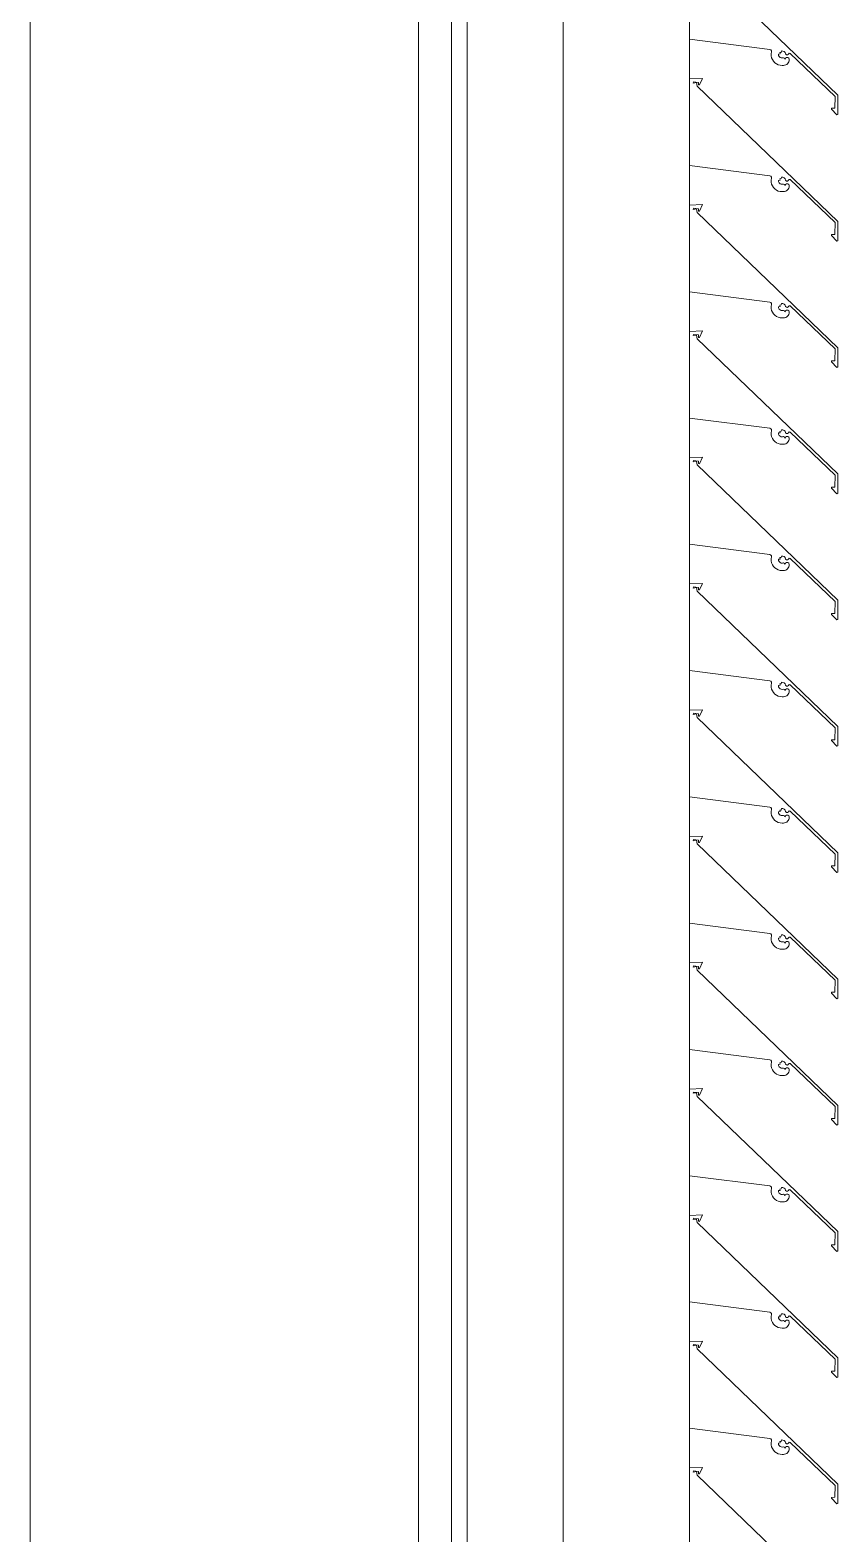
# Model space of a CAD drawing. Header units: millimetres. Extents: x -220592 to 404889, y -217665 to 38245.
# Drawn here: x 7830.18 to 7834.34, y -48081.09 to -48073.35 of the extents above; entities that cross this region are included whole.
import ezdxf

# ---------------------------------------------------------------- set-up
doc = ezdxf.new("R2010")
doc.units = ezdxf.units.MM
doc.linetypes.add('XKITLINE00', pattern=[0])
doc.layers.add('Part', color=7, linetype='Continuous', lineweight=0)

# ---------------------------------------------------------------- blocks, each defined once
blk = doc.blocks.new('*A15046')
at = {"layer": 'Part', "color": 7, "linetype": 'XKITLINE00', "lineweight": 0}
for p, q in [((92.53, 356.643483), (92.53, 93.899527)), ((94.53, 93.899527), (94.53, 244.699959))]:
    blk.add_line(p, q, dxfattribs=at)
blk = doc.blocks.new('*A15120')
at = {"layer": 'Part', "color": 7, "linetype": 'XKITLINE00', "lineweight": 0}
for p, q in [((94.700136, 124.15), (94.700136, 151.4)), ((94.780136, 124.15), (94.780136, 151.4))]:
    blk.add_line(p, q, dxfattribs=at)
blk = doc.blocks.new('*A15121')
at = {"layer": 'Part', "color": 7, "linetype": 'XKITLINE00', "lineweight": 0}
for p, q in [((95.925304, 137.26533), (95.275304, 137.26533)), ((95.275304, 137.26533), (95.275304, 123.465444)), ((95.925304, 137.26533), (95.925304, 123.465444)), ((95.925304, 123.465444), (95.275304, 123.465444))]:
    blk.add_line(p, q, dxfattribs=at)
blk = doc.blocks.new('*A15692')
at = {"layer": 'Part', "color": 7, "linetype": 'XKITLINE00', "lineweight": 0}
for p, q in [((95.925304, 136.615326), (95.992799, 136.61794)), ((95.947029, 136.600196), (95.944993, 136.593623)), ((95.944993, 136.593623), (95.962009, 136.596527)), ((95.972012, 136.597056), (95.947029, 136.600196)), ((95.962009, 136.596527), (95.964906, 136.577984)), ((95.964906, 136.577984), (96.690028, 135.881738)), ((95.972141, 136.584865), (95.972012, 136.597056)), ((95.977264, 136.584453), (95.972141, 136.584865)), ((95.992799, 136.61794), (95.977264, 136.584453)), ((96.339112, 136.116618), (95.925304, 136.169622)), ((96.344187, 136.114428), (96.339112, 136.116618)), ((96.347324, 136.109876), (96.344187, 136.114428)), ((96.346077, 136.09422), (96.347563, 136.104354)), ((96.346452, 136.083984), (96.346077, 136.09422)), ((96.347563, 136.104354), (96.347324, 136.109876)), ((96.391775, 136.093926), (96.38407, 136.09282)), ((96.38407, 136.09282), (96.384639, 136.086336)), ((96.397771, 136.10193), (96.390606, 136.100986)), ((96.390606, 136.100986), (96.391775, 136.093926)), ((96.400093, 136.10932), (96.397771, 136.10193)), ((96.406765, 136.108898), (96.400093, 136.10932)), ((96.412841, 136.106108), (96.406765, 136.108898)), ((96.417508, 136.101322), (96.412841, 136.106108)), ((96.420622, 136.093748), (96.417508, 136.101322)), ((96.424805, 136.089591), (96.420622, 136.093748)), ((96.430699, 136.089385), (96.424805, 136.089591)), ((96.435163, 136.093239), (96.430699, 136.089385)), ((96.438818, 136.097866), (96.435163, 136.093239)), ((96.443977, 136.096774), (96.438818, 136.097866)), ((96.674993, 135.875371), (96.443977, 136.096774)), ((96.348675, 136.073985), (96.346452, 136.083984)), ((96.352673, 136.064555), (96.348675, 136.073985)), ((96.358313, 136.056005), (96.352673, 136.064555)), ((96.365409, 136.048618), (96.358313, 136.056005)), ((96.373725, 136.04264), (96.365409, 136.048618)), ((96.382988, 136.038267), (96.373725, 136.04264)), ((96.392889, 136.035644), (96.382988, 136.038267)), ((96.384639, 136.086336), (96.387441, 136.080462)), ((96.387441, 136.080462), (96.392123, 136.07594)), ((96.392123, 136.07594), (96.398091, 136.073342)), ((96.403102, 136.034859), (96.392889, 136.035644)), ((96.398091, 136.073342), (96.404591, 136.072998)), ((96.409901, 136.034957), (96.403102, 136.034859)), ((96.404591, 136.072998), (96.410509, 136.073903)), ((96.415629, 136.035593), (96.409901, 136.034957)), ((96.410509, 136.073903), (96.41532, 136.071496)), ((96.41532, 136.071496), (96.41735, 136.066515)), ((96.42113, 136.037312), (96.415629, 136.035593)), ((96.41735, 136.066515), (96.420292, 136.071987)), ((96.420292, 136.071987), (96.425448, 136.075205)), ((96.4262, 136.040052), (96.42113, 136.037312)), ((96.425448, 136.075205), (96.431526, 136.075193)), ((96.430653, 136.04371), (96.4262, 136.040052)), ((96.434325, 136.048153), (96.430653, 136.04371)), ((96.431526, 136.075193), (96.43667, 136.071956)), ((96.437079, 136.053216), (96.434325, 136.048153)), ((96.43667, 136.071956), (96.43931, 136.066482)), ((96.438814, 136.058712), (96.437079, 136.053216)), ((96.43931, 136.066482), (96.438814, 136.058712)), ((96.67465, 135.814025), (96.674993, 135.875371)), ((96.690028, 135.881738), (96.689475, 135.782587)), ((96.656145, 135.809007), (96.65723, 135.813928)), ((96.684794, 135.780119), (96.656145, 135.809007)), ((96.65723, 135.813928), (96.67465, 135.814025)), ((96.689475, 135.782587), (96.684794, 135.780119))]:
    blk.add_line(p, q, dxfattribs=at)
blk = doc.blocks.new('*A15693')
at = {"layer": 'Part', "color": 7, "linetype": 'XKITLINE00', "lineweight": 0}
for p, q in [((95.925304, 135.965326), (95.992799, 135.96794)), ((95.947029, 135.950196), (95.944993, 135.943623)), ((95.944993, 135.943623), (95.962009, 135.946527)), ((95.972012, 135.947056), (95.947029, 135.950196)), ((95.962009, 135.946527), (95.964906, 135.927984)), ((95.972141, 135.934865), (95.972012, 135.947056)), ((95.977264, 135.934453), (95.972141, 135.934865)), ((95.992799, 135.96794), (95.977264, 135.934453)), ((95.964906, 135.927984), (96.690028, 135.231738)), ((96.339112, 135.466618), (95.925304, 135.519622)), ((96.344187, 135.464428), (96.339112, 135.466618)), ((96.347324, 135.459876), (96.344187, 135.464428)), ((96.346077, 135.44422), (96.347563, 135.454354)), ((96.346452, 135.433984), (96.346077, 135.44422)), ((96.348675, 135.423985), (96.346452, 135.433984)), ((96.347563, 135.454354), (96.347324, 135.459876)), ((96.352673, 135.414555), (96.348675, 135.423985)), ((96.358313, 135.406005), (96.352673, 135.414555)), ((96.365409, 135.398618), (96.358313, 135.406005)), ((96.373725, 135.39264), (96.365409, 135.398618)), ((96.382988, 135.388267), (96.373725, 135.39264)), ((96.391775, 135.443926), (96.38407, 135.44282)), ((96.38407, 135.44282), (96.384639, 135.436336)), ((96.384639, 135.436336), (96.387441, 135.430462)), ((96.387441, 135.430462), (96.392123, 135.42594)), ((96.397771, 135.45193), (96.390606, 135.450986)), ((96.390606, 135.450986), (96.391775, 135.443926)), ((96.392123, 135.42594), (96.398091, 135.423342)), ((96.400093, 135.45932), (96.397771, 135.45193)), ((96.398091, 135.423342), (96.404591, 135.422998)), ((96.406765, 135.458898), (96.400093, 135.45932)), ((96.404591, 135.422998), (96.410509, 135.423903)), ((96.412841, 135.456108), (96.406765, 135.458898)), ((96.410509, 135.423903), (96.41532, 135.421496)), ((96.417508, 135.451322), (96.412841, 135.456108)), ((96.41532, 135.421496), (96.41735, 135.416515)), ((96.41735, 135.416515), (96.420292, 135.421987)), ((96.420622, 135.443748), (96.417508, 135.451322)), ((96.420292, 135.421987), (96.425448, 135.425205)), ((96.424805, 135.439591), (96.420622, 135.443748)), ((96.4262, 135.390052), (96.42113, 135.387312)), ((96.430699, 135.439385), (96.424805, 135.439591)), ((96.425448, 135.425205), (96.431526, 135.425193)), ((96.430653, 135.39371), (96.4262, 135.390052)), ((96.434325, 135.398153), (96.430653, 135.39371)), ((96.435163, 135.443239), (96.430699, 135.439385)), ((96.431526, 135.425193), (96.43667, 135.421956)), ((96.437079, 135.403216), (96.434325, 135.398153)), ((96.438818, 135.447866), (96.435163, 135.443239)), ((96.43667, 135.421956), (96.43931, 135.416482)), ((96.438814, 135.408712), (96.437079, 135.403216)), ((96.43931, 135.416482), (96.438814, 135.408712)), ((96.443977, 135.446774), (96.438818, 135.447866)), ((96.674993, 135.225371), (96.443977, 135.446774)), ((96.392889, 135.385644), (96.382988, 135.388267)), ((96.403102, 135.384859), (96.392889, 135.385644)), ((96.409901, 135.384957), (96.403102, 135.384859)), ((96.415629, 135.385593), (96.409901, 135.384957)), ((96.42113, 135.387312), (96.415629, 135.385593)), ((96.656145, 135.159007), (96.65723, 135.163928)), ((96.684794, 135.130119), (96.656145, 135.159007)), ((96.65723, 135.163928), (96.67465, 135.164025)), ((96.67465, 135.164025), (96.674993, 135.225371)), ((96.690028, 135.231738), (96.689475, 135.132587)), ((96.689475, 135.132587), (96.684794, 135.130119))]:
    blk.add_line(p, q, dxfattribs=at)
blk = doc.blocks.new('*A15694')
at = {"layer": 'Part', "color": 7, "linetype": 'XKITLINE00', "lineweight": 0}
for p, q in [((95.925304, 135.315326), (95.992799, 135.31794)), ((95.992799, 135.31794), (95.977264, 135.284453)), ((95.947029, 135.300196), (95.944993, 135.293623)), ((95.944993, 135.293623), (95.962009, 135.296527)), ((95.972012, 135.297056), (95.947029, 135.300196)), ((95.962009, 135.296527), (95.964906, 135.277984)), ((95.964906, 135.277984), (96.690028, 134.581738)), ((95.972141, 135.284865), (95.972012, 135.297056)), ((95.977264, 135.284453), (95.972141, 135.284865)), ((96.339112, 134.816618), (95.925304, 134.869622)), ((96.344187, 134.814428), (96.339112, 134.816618)), ((96.347324, 134.809876), (96.344187, 134.814428)), ((96.346077, 134.79422), (96.347563, 134.804354)), ((96.346452, 134.783984), (96.346077, 134.79422)), ((96.348675, 134.773985), (96.346452, 134.783984)), ((96.347563, 134.804354), (96.347324, 134.809876)), ((96.352673, 134.764555), (96.348675, 134.773985)), ((96.391775, 134.793926), (96.38407, 134.79282)), ((96.38407, 134.79282), (96.384639, 134.786336)), ((96.384639, 134.786336), (96.387441, 134.780462)), ((96.387441, 134.780462), (96.392123, 134.77594)), ((96.397771, 134.80193), (96.390606, 134.800986)), ((96.390606, 134.800986), (96.391775, 134.793926)), ((96.392123, 134.77594), (96.398091, 134.773342)), ((96.400093, 134.80932), (96.397771, 134.80193)), ((96.398091, 134.773342), (96.404591, 134.772998)), ((96.406765, 134.808898), (96.400093, 134.80932)), ((96.404591, 134.772998), (96.410509, 134.773903)), ((96.412841, 134.806108), (96.406765, 134.808898)), ((96.410509, 134.773903), (96.41532, 134.771496)), ((96.417508, 134.801322), (96.412841, 134.806108)), ((96.41532, 134.771496), (96.41735, 134.766515)), ((96.41735, 134.766515), (96.420292, 134.771987)), ((96.420622, 134.793748), (96.417508, 134.801322)), ((96.420292, 134.771987), (96.425448, 134.775205)), ((96.424805, 134.789591), (96.420622, 134.793748)), ((96.430699, 134.789385), (96.424805, 134.789591)), ((96.425448, 134.775205), (96.431526, 134.775193)), ((96.435163, 134.793239), (96.430699, 134.789385)), ((96.431526, 134.775193), (96.43667, 134.771956)), ((96.438818, 134.797866), (96.435163, 134.793239)), ((96.43667, 134.771956), (96.43931, 134.766482)), ((96.443977, 134.796774), (96.438818, 134.797866)), ((96.674993, 134.575371), (96.443977, 134.796774)), ((96.358313, 134.756005), (96.352673, 134.764555)), ((96.365409, 134.748618), (96.358313, 134.756005)), ((96.373725, 134.74264), (96.365409, 134.748618)), ((96.382988, 134.738267), (96.373725, 134.74264)), ((96.392889, 134.735644), (96.382988, 134.738267)), ((96.403102, 134.734859), (96.392889, 134.735644)), ((96.409901, 134.734957), (96.403102, 134.734859)), ((96.415629, 134.735593), (96.409901, 134.734957)), ((96.42113, 134.737312), (96.415629, 134.735593)), ((96.4262, 134.740052), (96.42113, 134.737312)), ((96.430653, 134.74371), (96.4262, 134.740052)), ((96.434325, 134.748153), (96.430653, 134.74371)), ((96.437079, 134.753216), (96.434325, 134.748153)), ((96.438814, 134.758712), (96.437079, 134.753216)), ((96.43931, 134.766482), (96.438814, 134.758712)), ((96.67465, 134.514025), (96.674993, 134.575371)), ((96.690028, 134.581738), (96.689475, 134.482587)), ((96.656145, 134.509007), (96.65723, 134.513928)), ((96.684794, 134.480119), (96.656145, 134.509007)), ((96.65723, 134.513928), (96.67465, 134.514025)), ((96.689475, 134.482587), (96.684794, 134.480119))]:
    blk.add_line(p, q, dxfattribs=at)
blk = doc.blocks.new('*A15695')
at = {"layer": 'Part', "color": 7, "linetype": 'XKITLINE00', "lineweight": 0}
for p, q in [((95.925304, 134.665326), (95.992799, 134.66794)), ((95.947029, 134.650196), (95.944993, 134.643623)), ((95.944993, 134.643623), (95.962009, 134.646527)), ((95.972012, 134.647056), (95.947029, 134.650196)), ((95.962009, 134.646527), (95.964906, 134.627984)), ((95.964906, 134.627984), (96.690028, 133.931738)), ((95.972141, 134.634865), (95.972012, 134.647056)), ((95.977264, 134.634453), (95.972141, 134.634865)), ((95.992799, 134.66794), (95.977264, 134.634453)), ((96.339112, 134.166618), (95.925304, 134.219622)), ((96.344187, 134.164428), (96.339112, 134.166618)), ((96.347324, 134.159876), (96.344187, 134.164428)), ((96.346077, 134.14422), (96.347563, 134.154354)), ((96.347563, 134.154354), (96.347324, 134.159876)), ((96.397771, 134.15193), (96.390606, 134.150986)), ((96.400093, 134.15932), (96.397771, 134.15193)), ((96.406765, 134.158898), (96.400093, 134.15932)), ((96.412841, 134.156108), (96.406765, 134.158898)), ((96.417508, 134.151322), (96.412841, 134.156108)), ((96.420622, 134.143748), (96.417508, 134.151322)), ((96.346452, 134.133984), (96.346077, 134.14422)), ((96.348675, 134.123985), (96.346452, 134.133984)), ((96.352673, 134.114555), (96.348675, 134.123985)), ((96.358313, 134.106005), (96.352673, 134.114555)), ((96.365409, 134.098618), (96.358313, 134.106005)), ((96.373725, 134.09264), (96.365409, 134.098618)), ((96.382988, 134.088267), (96.373725, 134.09264)), ((96.392889, 134.085644), (96.382988, 134.088267)), ((96.391775, 134.143926), (96.38407, 134.14282)), ((96.38407, 134.14282), (96.384639, 134.136336)), ((96.384639, 134.136336), (96.387441, 134.130462)), ((96.387441, 134.130462), (96.392123, 134.12594)), ((96.390606, 134.150986), (96.391775, 134.143926)), ((96.392123, 134.12594), (96.398091, 134.123342)), ((96.403102, 134.084859), (96.392889, 134.085644)), ((96.398091, 134.123342), (96.404591, 134.122998)), ((96.409901, 134.084957), (96.403102, 134.084859)), ((96.404591, 134.122998), (96.410509, 134.123903)), ((96.415629, 134.085593), (96.409901, 134.084957)), ((96.410509, 134.123903), (96.41532, 134.121496)), ((96.41532, 134.121496), (96.41735, 134.116515)), ((96.42113, 134.087312), (96.415629, 134.085593)), ((96.41735, 134.116515), (96.420292, 134.121987)), ((96.420292, 134.121987), (96.425448, 134.125205)), ((96.424805, 134.139591), (96.420622, 134.143748)), ((96.4262, 134.090052), (96.42113, 134.087312)), ((96.430699, 134.139385), (96.424805, 134.139591)), ((96.425448, 134.125205), (96.431526, 134.125193)), ((96.430653, 134.09371), (96.4262, 134.090052)), ((96.434325, 134.098153), (96.430653, 134.09371)), ((96.435163, 134.143239), (96.430699, 134.139385)), ((96.431526, 134.125193), (96.43667, 134.121956)), ((96.437079, 134.103216), (96.434325, 134.098153)), ((96.438818, 134.147866), (96.435163, 134.143239)), ((96.43667, 134.121956), (96.43931, 134.116482)), ((96.438814, 134.108712), (96.437079, 134.103216)), ((96.43931, 134.116482), (96.438814, 134.108712)), ((96.443977, 134.146774), (96.438818, 134.147866)), ((96.674993, 133.925371), (96.443977, 134.146774)), ((96.67465, 133.864025), (96.674993, 133.925371)), ((96.690028, 133.931738), (96.689475, 133.832587)), ((96.656145, 133.859007), (96.65723, 133.863928)), ((96.684794, 133.830119), (96.656145, 133.859007)), ((96.65723, 133.863928), (96.67465, 133.864025)), ((96.689475, 133.832587), (96.684794, 133.830119))]:
    blk.add_line(p, q, dxfattribs=at)
blk = doc.blocks.new('*A15696')
at = {"layer": 'Part', "color": 7, "linetype": 'XKITLINE00', "lineweight": 0}
for p, q in [((95.925304, 134.015326), (95.992799, 134.01794)), ((95.947029, 134.000196), (95.944993, 133.993623)), ((95.944993, 133.993623), (95.962009, 133.996527)), ((95.972012, 133.997056), (95.947029, 134.000196)), ((95.962009, 133.996527), (95.964906, 133.977984)), ((95.972141, 133.984865), (95.972012, 133.997056)), ((95.992799, 134.01794), (95.977264, 133.984453)), ((95.964906, 133.977984), (96.690028, 133.281738)), ((95.977264, 133.984453), (95.972141, 133.984865)), ((96.339112, 133.516618), (95.925304, 133.569622)), ((96.344187, 133.514428), (96.339112, 133.516618)), ((96.347324, 133.509876), (96.344187, 133.514428)), ((96.346077, 133.49422), (96.347563, 133.504354)), ((96.346452, 133.483984), (96.346077, 133.49422)), ((96.348675, 133.473985), (96.346452, 133.483984)), ((96.347563, 133.504354), (96.347324, 133.509876)), ((96.352673, 133.464555), (96.348675, 133.473985)), ((96.358313, 133.456005), (96.352673, 133.464555)), ((96.365409, 133.448618), (96.358313, 133.456005)), ((96.391775, 133.493926), (96.38407, 133.49282)), ((96.38407, 133.49282), (96.384639, 133.486336)), ((96.384639, 133.486336), (96.387441, 133.480462)), ((96.387441, 133.480462), (96.392123, 133.47594)), ((96.397771, 133.50193), (96.390606, 133.500986)), ((96.390606, 133.500986), (96.391775, 133.493926)), ((96.392123, 133.47594), (96.398091, 133.473342)), ((96.400093, 133.50932), (96.397771, 133.50193)), ((96.398091, 133.473342), (96.404591, 133.472998)), ((96.406765, 133.508898), (96.400093, 133.50932)), ((96.404591, 133.472998), (96.410509, 133.473903)), ((96.412841, 133.506108), (96.406765, 133.508898)), ((96.410509, 133.473903), (96.41532, 133.471496)), ((96.417508, 133.501322), (96.412841, 133.506108)), ((96.41532, 133.471496), (96.41735, 133.466515)), ((96.41735, 133.466515), (96.420292, 133.471987)), ((96.420622, 133.493748), (96.417508, 133.501322)), ((96.420292, 133.471987), (96.425448, 133.475205)), ((96.424805, 133.489591), (96.420622, 133.493748)), ((96.430699, 133.489385), (96.424805, 133.489591)), ((96.425448, 133.475205), (96.431526, 133.475193)), ((96.435163, 133.493239), (96.430699, 133.489385)), ((96.431526, 133.475193), (96.43667, 133.471956)), ((96.438818, 133.497866), (96.435163, 133.493239)), ((96.43667, 133.471956), (96.43931, 133.466482)), ((96.438814, 133.458712), (96.437079, 133.453216)), ((96.43931, 133.466482), (96.438814, 133.458712)), ((96.443977, 133.496774), (96.438818, 133.497866)), ((96.674993, 133.275371), (96.443977, 133.496774)), ((96.373725, 133.44264), (96.365409, 133.448618)), ((96.382988, 133.438267), (96.373725, 133.44264)), ((96.392889, 133.435644), (96.382988, 133.438267)), ((96.403102, 133.434859), (96.392889, 133.435644)), ((96.409901, 133.434957), (96.403102, 133.434859)), ((96.415629, 133.435593), (96.409901, 133.434957)), ((96.42113, 133.437312), (96.415629, 133.435593)), ((96.4262, 133.440052), (96.42113, 133.437312)), ((96.430653, 133.44371), (96.4262, 133.440052)), ((96.434325, 133.448153), (96.430653, 133.44371)), ((96.437079, 133.453216), (96.434325, 133.448153)), ((96.67465, 133.214025), (96.674993, 133.275371)), ((96.690028, 133.281738), (96.689475, 133.182587)), ((96.656145, 133.209007), (96.65723, 133.213928)), ((96.684794, 133.180119), (96.656145, 133.209007)), ((96.65723, 133.213928), (96.67465, 133.214025)), ((96.689475, 133.182587), (96.684794, 133.180119))]:
    blk.add_line(p, q, dxfattribs=at)
blk = doc.blocks.new('*A15697')
at = {"layer": 'Part', "color": 7, "linetype": 'XKITLINE00', "lineweight": 0}
for p, q in [((95.925304, 133.365326), (95.992799, 133.36794)), ((95.947029, 133.350196), (95.944993, 133.343623)), ((95.944993, 133.343623), (95.962009, 133.346527)), ((95.972012, 133.347056), (95.947029, 133.350196)), ((95.962009, 133.346527), (95.964906, 133.327984)), ((95.964906, 133.327984), (96.690028, 132.631738)), ((95.972141, 133.334865), (95.972012, 133.347056)), ((95.977264, 133.334453), (95.972141, 133.334865)), ((95.992799, 133.36794), (95.977264, 133.334453)), ((96.339112, 132.866618), (95.925304, 132.919622)), ((96.344187, 132.864428), (96.339112, 132.866618)), ((96.347324, 132.859876), (96.344187, 132.864428)), ((96.346077, 132.84422), (96.347563, 132.854354)), ((96.346452, 132.833984), (96.346077, 132.84422)), ((96.347563, 132.854354), (96.347324, 132.859876)), ((96.391775, 132.843926), (96.38407, 132.84282)), ((96.38407, 132.84282), (96.384639, 132.836336)), ((96.384639, 132.836336), (96.387441, 132.830462)), ((96.397771, 132.85193), (96.390606, 132.850986)), ((96.390606, 132.850986), (96.391775, 132.843926)), ((96.400093, 132.85932), (96.397771, 132.85193)), ((96.406765, 132.858898), (96.400093, 132.85932)), ((96.412841, 132.856108), (96.406765, 132.858898)), ((96.417508, 132.851322), (96.412841, 132.856108)), ((96.420622, 132.843748), (96.417508, 132.851322)), ((96.424805, 132.839591), (96.420622, 132.843748)), ((96.430699, 132.839385), (96.424805, 132.839591)), ((96.435163, 132.843239), (96.430699, 132.839385)), ((96.438818, 132.847866), (96.435163, 132.843239)), ((96.443977, 132.846774), (96.438818, 132.847866)), ((96.674993, 132.625371), (96.443977, 132.846774)), ((96.348675, 132.823985), (96.346452, 132.833984)), ((96.352673, 132.814555), (96.348675, 132.823985)), ((96.358313, 132.806005), (96.352673, 132.814555)), ((96.365409, 132.798618), (96.358313, 132.806005)), ((96.373725, 132.79264), (96.365409, 132.798618)), ((96.382988, 132.788267), (96.373725, 132.79264)), ((96.392889, 132.785644), (96.382988, 132.788267)), ((96.387441, 132.830462), (96.392123, 132.82594)), ((96.392123, 132.82594), (96.398091, 132.823342)), ((96.403102, 132.784859), (96.392889, 132.785644)), ((96.398091, 132.823342), (96.404591, 132.822998)), ((96.409901, 132.784957), (96.403102, 132.784859)), ((96.404591, 132.822998), (96.410509, 132.823903)), ((96.415629, 132.785593), (96.409901, 132.784957)), ((96.410509, 132.823903), (96.41532, 132.821496)), ((96.41532, 132.821496), (96.41735, 132.816515)), ((96.42113, 132.787312), (96.415629, 132.785593)), ((96.41735, 132.816515), (96.420292, 132.821987)), ((96.420292, 132.821987), (96.425448, 132.825205)), ((96.4262, 132.790052), (96.42113, 132.787312)), ((96.425448, 132.825205), (96.431526, 132.825193)), ((96.430653, 132.79371), (96.4262, 132.790052)), ((96.434325, 132.798153), (96.430653, 132.79371)), ((96.431526, 132.825193), (96.43667, 132.821956)), ((96.437079, 132.803216), (96.434325, 132.798153)), ((96.43667, 132.821956), (96.43931, 132.816482)), ((96.438814, 132.808712), (96.437079, 132.803216)), ((96.43931, 132.816482), (96.438814, 132.808712)), ((96.67465, 132.564025), (96.674993, 132.625371)), ((96.690028, 132.631738), (96.689475, 132.532587)), ((96.656145, 132.559007), (96.65723, 132.563928)), ((96.684794, 132.530119), (96.656145, 132.559007)), ((96.65723, 132.563928), (96.67465, 132.564025)), ((96.689475, 132.532587), (96.684794, 132.530119))]:
    blk.add_line(p, q, dxfattribs=at)
blk = doc.blocks.new('*A15698')
at = {"layer": 'Part', "color": 7, "linetype": 'XKITLINE00', "lineweight": 0}
for p, q in [((95.925304, 132.715326), (95.992799, 132.71794)), ((95.947029, 132.700196), (95.944993, 132.693623)), ((95.944993, 132.693623), (95.962009, 132.696527)), ((95.972012, 132.697056), (95.947029, 132.700196)), ((95.962009, 132.696527), (95.964906, 132.677984)), ((95.972141, 132.684865), (95.972012, 132.697056)), ((95.977264, 132.684453), (95.972141, 132.684865)), ((95.992799, 132.71794), (95.977264, 132.684453)), ((95.964906, 132.677984), (96.690028, 131.981738)), ((96.339112, 132.216618), (95.925304, 132.269622)), ((96.344187, 132.214428), (96.339112, 132.216618)), ((96.347324, 132.209876), (96.344187, 132.214428)), ((96.346077, 132.19422), (96.347563, 132.204354)), ((96.346452, 132.183984), (96.346077, 132.19422)), ((96.348675, 132.173985), (96.346452, 132.183984)), ((96.347563, 132.204354), (96.347324, 132.209876)), ((96.352673, 132.164555), (96.348675, 132.173985)), ((96.358313, 132.156005), (96.352673, 132.164555)), ((96.365409, 132.148618), (96.358313, 132.156005)), ((96.373725, 132.14264), (96.365409, 132.148618)), ((96.382988, 132.138267), (96.373725, 132.14264)), ((96.391775, 132.193926), (96.38407, 132.19282)), ((96.38407, 132.19282), (96.384639, 132.186336)), ((96.384639, 132.186336), (96.387441, 132.180462)), ((96.387441, 132.180462), (96.392123, 132.17594)), ((96.397771, 132.20193), (96.390606, 132.200986)), ((96.390606, 132.200986), (96.391775, 132.193926)), ((96.392123, 132.17594), (96.398091, 132.173342)), ((96.400093, 132.20932), (96.397771, 132.20193)), ((96.398091, 132.173342), (96.404591, 132.172998)), ((96.406765, 132.208898), (96.400093, 132.20932)), ((96.404591, 132.172998), (96.410509, 132.173903)), ((96.412841, 132.206108), (96.406765, 132.208898)), ((96.410509, 132.173903), (96.41532, 132.171496)), ((96.417508, 132.201322), (96.412841, 132.206108)), ((96.41532, 132.171496), (96.41735, 132.166515)), ((96.41735, 132.166515), (96.420292, 132.171987)), ((96.420622, 132.193748), (96.417508, 132.201322)), ((96.420292, 132.171987), (96.425448, 132.175205)), ((96.424805, 132.189591), (96.420622, 132.193748)), ((96.4262, 132.140052), (96.42113, 132.137312)), ((96.430699, 132.189385), (96.424805, 132.189591)), ((96.425448, 132.175205), (96.431526, 132.175193)), ((96.430653, 132.14371), (96.4262, 132.140052)), ((96.434325, 132.148153), (96.430653, 132.14371)), ((96.435163, 132.193239), (96.430699, 132.189385)), ((96.431526, 132.175193), (96.43667, 132.171956)), ((96.437079, 132.153216), (96.434325, 132.148153)), ((96.438818, 132.197866), (96.435163, 132.193239)), ((96.43667, 132.171956), (96.43931, 132.166482)), ((96.438814, 132.158712), (96.437079, 132.153216)), ((96.43931, 132.166482), (96.438814, 132.158712)), ((96.443977, 132.196774), (96.438818, 132.197866)), ((96.674993, 131.975371), (96.443977, 132.196774)), ((96.392889, 132.135644), (96.382988, 132.138267)), ((96.403102, 132.134859), (96.392889, 132.135644)), ((96.409901, 132.134957), (96.403102, 132.134859)), ((96.415629, 132.135593), (96.409901, 132.134957)), ((96.42113, 132.137312), (96.415629, 132.135593)), ((96.656145, 131.909007), (96.65723, 131.913928)), ((96.684794, 131.880119), (96.656145, 131.909007)), ((96.65723, 131.913928), (96.67465, 131.914025)), ((96.67465, 131.914025), (96.674993, 131.975371)), ((96.690028, 131.981738), (96.689475, 131.882587)), ((96.689475, 131.882587), (96.684794, 131.880119))]:
    blk.add_line(p, q, dxfattribs=at)
blk = doc.blocks.new('*A15699')
at = {"layer": 'Part', "color": 7, "linetype": 'XKITLINE00', "lineweight": 0}
for p, q in [((95.925304, 132.065326), (95.992799, 132.06794)), ((95.992799, 132.06794), (95.977264, 132.034453)), ((95.947029, 132.050196), (95.944993, 132.043623)), ((95.944993, 132.043623), (95.962009, 132.046527)), ((95.972012, 132.047056), (95.947029, 132.050196)), ((95.962009, 132.046527), (95.964906, 132.027984)), ((95.964906, 132.027984), (96.690028, 131.331738)), ((95.972141, 132.034865), (95.972012, 132.047056)), ((95.977264, 132.034453), (95.972141, 132.034865)), ((96.339112, 131.566618), (95.925304, 131.619622)), ((96.344187, 131.564428), (96.339112, 131.566618)), ((96.347324, 131.559876), (96.344187, 131.564428)), ((96.346077, 131.54422), (96.347563, 131.554354)), ((96.346452, 131.533984), (96.346077, 131.54422)), ((96.348675, 131.523985), (96.346452, 131.533984)), ((96.347563, 131.554354), (96.347324, 131.559876)), ((96.352673, 131.514555), (96.348675, 131.523985)), ((96.391775, 131.543926), (96.38407, 131.54282)), ((96.38407, 131.54282), (96.384639, 131.536336)), ((96.384639, 131.536336), (96.387441, 131.530462)), ((96.387441, 131.530462), (96.392123, 131.52594)), ((96.397771, 131.55193), (96.390606, 131.550986)), ((96.390606, 131.550986), (96.391775, 131.543926)), ((96.392123, 131.52594), (96.398091, 131.523342)), ((96.400093, 131.55932), (96.397771, 131.55193)), ((96.398091, 131.523342), (96.404591, 131.522998)), ((96.406765, 131.558898), (96.400093, 131.55932)), ((96.404591, 131.522998), (96.410509, 131.523903)), ((96.412841, 131.556108), (96.406765, 131.558898)), ((96.410509, 131.523903), (96.41532, 131.521496)), ((96.417508, 131.551322), (96.412841, 131.556108)), ((96.41532, 131.521496), (96.41735, 131.516515)), ((96.41735, 131.516515), (96.420292, 131.521987)), ((96.420622, 131.543748), (96.417508, 131.551322)), ((96.420292, 131.521987), (96.425448, 131.525205)), ((96.424805, 131.539591), (96.420622, 131.543748)), ((96.430699, 131.539385), (96.424805, 131.539591)), ((96.425448, 131.525205), (96.431526, 131.525193)), ((96.435163, 131.543239), (96.430699, 131.539385)), ((96.431526, 131.525193), (96.43667, 131.521956)), ((96.438818, 131.547866), (96.435163, 131.543239)), ((96.43667, 131.521956), (96.43931, 131.516482)), ((96.443977, 131.546774), (96.438818, 131.547866)), ((96.674993, 131.325371), (96.443977, 131.546774)), ((96.358313, 131.506005), (96.352673, 131.514555)), ((96.365409, 131.498618), (96.358313, 131.506005)), ((96.373725, 131.49264), (96.365409, 131.498618)), ((96.382988, 131.488267), (96.373725, 131.49264)), ((96.392889, 131.485644), (96.382988, 131.488267)), ((96.403102, 131.484859), (96.392889, 131.485644)), ((96.409901, 131.484957), (96.403102, 131.484859)), ((96.415629, 131.485593), (96.409901, 131.484957)), ((96.42113, 131.487312), (96.415629, 131.485593)), ((96.4262, 131.490052), (96.42113, 131.487312)), ((96.430653, 131.49371), (96.4262, 131.490052)), ((96.434325, 131.498153), (96.430653, 131.49371)), ((96.437079, 131.503216), (96.434325, 131.498153)), ((96.438814, 131.508712), (96.437079, 131.503216)), ((96.43931, 131.516482), (96.438814, 131.508712)), ((96.67465, 131.264025), (96.674993, 131.325371)), ((96.690028, 131.331738), (96.689475, 131.232587)), ((96.656145, 131.259007), (96.65723, 131.263928)), ((96.684794, 131.230119), (96.656145, 131.259007)), ((96.65723, 131.263928), (96.67465, 131.264025)), ((96.689475, 131.232587), (96.684794, 131.230119))]:
    blk.add_line(p, q, dxfattribs=at)
blk = doc.blocks.new('*A15700')
at = {"layer": 'Part', "color": 7, "linetype": 'XKITLINE00', "lineweight": 0}
for p, q in [((95.925304, 131.415326), (95.992799, 131.41794)), ((95.947029, 131.400196), (95.944993, 131.393623)), ((95.944993, 131.393623), (95.962009, 131.396527)), ((95.972012, 131.397056), (95.947029, 131.400196)), ((95.962009, 131.396527), (95.964906, 131.377984)), ((95.964906, 131.377984), (96.690028, 130.681738)), ((95.972141, 131.384865), (95.972012, 131.397056)), ((95.977264, 131.384453), (95.972141, 131.384865)), ((95.992799, 131.41794), (95.977264, 131.384453)), ((96.339112, 130.916618), (95.925304, 130.969622)), ((96.344187, 130.914428), (96.339112, 130.916618)), ((96.347324, 130.909876), (96.344187, 130.914428)), ((96.346077, 130.89422), (96.347563, 130.904354)), ((96.347563, 130.904354), (96.347324, 130.909876)), ((96.397771, 130.90193), (96.390606, 130.900986)), ((96.390606, 130.900986), (96.391775, 130.893926)), ((96.400093, 130.90932), (96.397771, 130.90193)), ((96.406765, 130.908898), (96.400093, 130.90932)), ((96.412841, 130.906108), (96.406765, 130.908898)), ((96.417508, 130.901322), (96.412841, 130.906108)), ((96.420622, 130.893748), (96.417508, 130.901322)), ((96.346452, 130.883984), (96.346077, 130.89422)), ((96.348675, 130.873985), (96.346452, 130.883984)), ((96.352673, 130.864555), (96.348675, 130.873985)), ((96.358313, 130.856005), (96.352673, 130.864555)), ((96.365409, 130.848618), (96.358313, 130.856005)), ((96.373725, 130.84264), (96.365409, 130.848618)), ((96.382988, 130.838267), (96.373725, 130.84264)), ((96.392889, 130.835644), (96.382988, 130.838267)), ((96.391775, 130.893926), (96.38407, 130.89282)), ((96.38407, 130.89282), (96.384639, 130.886336)), ((96.384639, 130.886336), (96.387441, 130.880462)), ((96.387441, 130.880462), (96.392123, 130.87594)), ((96.392123, 130.87594), (96.398091, 130.873342)), ((96.403102, 130.834859), (96.392889, 130.835644)), ((96.398091, 130.873342), (96.404591, 130.872998)), ((96.409901, 130.834957), (96.403102, 130.834859)), ((96.404591, 130.872998), (96.410509, 130.873903)), ((96.415629, 130.835593), (96.409901, 130.834957)), ((96.410509, 130.873903), (96.41532, 130.871496)), ((96.41532, 130.871496), (96.41735, 130.866515)), ((96.42113, 130.837312), (96.415629, 130.835593)), ((96.41735, 130.866515), (96.420292, 130.871987)), ((96.420292, 130.871987), (96.425448, 130.875205)), ((96.424805, 130.889591), (96.420622, 130.893748)), ((96.4262, 130.840052), (96.42113, 130.837312)), ((96.430699, 130.889385), (96.424805, 130.889591)), ((96.425448, 130.875205), (96.431526, 130.875193)), ((96.430653, 130.84371), (96.4262, 130.840052)), ((96.434325, 130.848153), (96.430653, 130.84371)), ((96.435163, 130.893239), (96.430699, 130.889385)), ((96.431526, 130.875193), (96.43667, 130.871956)), ((96.437079, 130.853216), (96.434325, 130.848153)), ((96.438818, 130.897866), (96.435163, 130.893239)), ((96.43667, 130.871956), (96.43931, 130.866482)), ((96.438814, 130.858712), (96.437079, 130.853216)), ((96.43931, 130.866482), (96.438814, 130.858712)), ((96.443977, 130.896774), (96.438818, 130.897866)), ((96.674993, 130.675371), (96.443977, 130.896774)), ((96.67465, 130.614025), (96.674993, 130.675371)), ((96.690028, 130.681738), (96.689475, 130.582587)), ((96.656145, 130.609007), (96.65723, 130.613928)), ((96.684794, 130.580119), (96.656145, 130.609007)), ((96.65723, 130.613928), (96.67465, 130.614025)), ((96.689475, 130.582587), (96.684794, 130.580119))]:
    blk.add_line(p, q, dxfattribs=at)
blk = doc.blocks.new('*A15701')
at = {"layer": 'Part', "color": 7, "linetype": 'XKITLINE00', "lineweight": 0}
for p, q in [((95.925304, 130.765326), (95.992799, 130.76794)), ((95.947029, 130.750196), (95.944993, 130.743623)), ((95.944993, 130.743623), (95.962009, 130.746527)), ((95.972012, 130.747056), (95.947029, 130.750196)), ((95.962009, 130.746527), (95.964906, 130.727984)), ((95.972141, 130.734865), (95.972012, 130.747056)), ((95.992799, 130.76794), (95.977264, 130.734453)), ((95.964906, 130.727984), (96.690028, 130.031738)), ((95.977264, 130.734453), (95.972141, 130.734865)), ((96.339112, 130.266618), (95.925304, 130.319622)), ((96.344187, 130.264428), (96.339112, 130.266618)), ((96.347324, 130.259876), (96.344187, 130.264428)), ((96.346077, 130.24422), (96.347563, 130.254354)), ((96.346452, 130.233984), (96.346077, 130.24422)), ((96.348675, 130.223985), (96.346452, 130.233984)), ((96.347563, 130.254354), (96.347324, 130.259876)), ((96.352673, 130.214555), (96.348675, 130.223985)), ((96.358313, 130.206005), (96.352673, 130.214555)), ((96.365409, 130.198618), (96.358313, 130.206005)), ((96.391775, 130.243926), (96.38407, 130.24282)), ((96.38407, 130.24282), (96.384639, 130.236336)), ((96.384639, 130.236336), (96.387441, 130.230462)), ((96.387441, 130.230462), (96.392123, 130.22594)), ((96.397771, 130.25193), (96.390606, 130.250986)), ((96.390606, 130.250986), (96.391775, 130.243926)), ((96.392123, 130.22594), (96.398091, 130.223342)), ((96.400093, 130.25932), (96.397771, 130.25193)), ((96.398091, 130.223342), (96.404591, 130.222998)), ((96.406765, 130.258898), (96.400093, 130.25932)), ((96.404591, 130.222998), (96.410509, 130.223903)), ((96.412841, 130.256108), (96.406765, 130.258898)), ((96.410509, 130.223903), (96.41532, 130.221496)), ((96.417508, 130.251322), (96.412841, 130.256108)), ((96.41532, 130.221496), (96.41735, 130.216515)), ((96.41735, 130.216515), (96.420292, 130.221987)), ((96.420622, 130.243748), (96.417508, 130.251322)), ((96.420292, 130.221987), (96.425448, 130.225205)), ((96.424805, 130.239591), (96.420622, 130.243748)), ((96.430699, 130.239385), (96.424805, 130.239591)), ((96.425448, 130.225205), (96.431526, 130.225193)), ((96.435163, 130.243239), (96.430699, 130.239385)), ((96.431526, 130.225193), (96.43667, 130.221956)), ((96.438818, 130.247866), (96.435163, 130.243239)), ((96.43667, 130.221956), (96.43931, 130.216482)), ((96.438814, 130.208712), (96.437079, 130.203216)), ((96.43931, 130.216482), (96.438814, 130.208712)), ((96.443977, 130.246774), (96.438818, 130.247866)), ((96.674993, 130.025371), (96.443977, 130.246774)), ((96.373725, 130.19264), (96.365409, 130.198618)), ((96.382988, 130.188267), (96.373725, 130.19264)), ((96.392889, 130.185644), (96.382988, 130.188267)), ((96.403102, 130.184859), (96.392889, 130.185644)), ((96.409901, 130.184957), (96.403102, 130.184859)), ((96.415629, 130.185593), (96.409901, 130.184957)), ((96.42113, 130.187312), (96.415629, 130.185593)), ((96.4262, 130.190052), (96.42113, 130.187312)), ((96.430653, 130.19371), (96.4262, 130.190052)), ((96.434325, 130.198153), (96.430653, 130.19371)), ((96.437079, 130.203216), (96.434325, 130.198153)), ((96.67465, 129.964025), (96.674993, 130.025371)), ((96.690028, 130.031738), (96.689475, 129.932587)), ((96.656145, 129.959007), (96.65723, 129.963928)), ((96.684794, 129.930119), (96.656145, 129.959007)), ((96.65723, 129.963928), (96.67465, 129.964025)), ((96.689475, 129.932587), (96.684794, 129.930119))]:
    blk.add_line(p, q, dxfattribs=at)
blk = doc.blocks.new('*A15702')
at = {"layer": 'Part', "color": 7, "linetype": 'XKITLINE00', "lineweight": 0}
for p, q in [((95.925304, 130.115326), (95.992799, 130.11794)), ((95.947029, 130.100196), (95.944993, 130.093623)), ((95.944993, 130.093623), (95.962009, 130.096527)), ((95.972012, 130.097056), (95.947029, 130.100196)), ((95.962009, 130.096527), (95.964906, 130.077984)), ((95.964906, 130.077984), (96.690028, 129.381738)), ((95.972141, 130.084865), (95.972012, 130.097056)), ((95.977264, 130.084453), (95.972141, 130.084865)), ((95.992799, 130.11794), (95.977264, 130.084453)), ((96.339112, 129.616618), (95.925304, 129.669622)), ((96.344187, 129.614428), (96.339112, 129.616618)), ((96.347324, 129.609876), (96.344187, 129.614428)), ((96.346077, 129.59422), (96.347563, 129.604354)), ((96.346452, 129.583984), (96.346077, 129.59422)), ((96.348675, 129.573985), (96.346452, 129.583984)), ((96.347563, 129.604354), (96.347324, 129.609876)), ((96.391775, 129.593926), (96.38407, 129.59282)), ((96.38407, 129.59282), (96.384639, 129.586336)), ((96.384639, 129.586336), (96.387441, 129.580462)), ((96.397771, 129.60193), (96.390606, 129.600986)), ((96.390606, 129.600986), (96.391775, 129.593926)), ((96.400093, 129.60932), (96.397771, 129.60193)), ((96.406765, 129.608898), (96.400093, 129.60932)), ((96.412841, 129.606108), (96.406765, 129.608898)), ((96.417508, 129.601322), (96.412841, 129.606108)), ((96.420622, 129.593748), (96.417508, 129.601322)), ((96.424805, 129.589591), (96.420622, 129.593748)), ((96.430699, 129.589385), (96.424805, 129.589591)), ((96.435163, 129.593239), (96.430699, 129.589385)), ((96.438818, 129.597866), (96.435163, 129.593239)), ((96.443977, 129.596774), (96.438818, 129.597866)), ((96.674993, 129.375371), (96.443977, 129.596774)), ((96.352673, 129.564555), (96.348675, 129.573985)), ((96.358313, 129.556005), (96.352673, 129.564555)), ((96.365409, 129.548618), (96.358313, 129.556005)), ((96.373725, 129.54264), (96.365409, 129.548618)), ((96.382988, 129.538267), (96.373725, 129.54264)), ((96.392889, 129.535644), (96.382988, 129.538267)), ((96.387441, 129.580462), (96.392123, 129.57594)), ((96.392123, 129.57594), (96.398091, 129.573342)), ((96.403102, 129.534859), (96.392889, 129.535644)), ((96.398091, 129.573342), (96.404591, 129.572998)), ((96.409901, 129.534957), (96.403102, 129.534859)), ((96.404591, 129.572998), (96.410509, 129.573903)), ((96.415629, 129.535593), (96.409901, 129.534957)), ((96.410509, 129.573903), (96.41532, 129.571496)), ((96.41532, 129.571496), (96.41735, 129.566515)), ((96.42113, 129.537312), (96.415629, 129.535593)), ((96.41735, 129.566515), (96.420292, 129.571987)), ((96.420292, 129.571987), (96.425448, 129.575205)), ((96.4262, 129.540052), (96.42113, 129.537312)), ((96.425448, 129.575205), (96.431526, 129.575193)), ((96.430653, 129.54371), (96.4262, 129.540052)), ((96.434325, 129.548153), (96.430653, 129.54371)), ((96.431526, 129.575193), (96.43667, 129.571956)), ((96.437079, 129.553216), (96.434325, 129.548153)), ((96.43667, 129.571956), (96.43931, 129.566482)), ((96.438814, 129.558712), (96.437079, 129.553216)), ((96.43931, 129.566482), (96.438814, 129.558712)), ((96.67465, 129.314025), (96.674993, 129.375371)), ((96.690028, 129.381738), (96.689475, 129.282587)), ((96.656145, 129.309007), (96.65723, 129.313928)), ((96.684794, 129.280119), (96.656145, 129.309007)), ((96.65723, 129.313928), (96.67465, 129.314025)), ((96.689475, 129.282587), (96.684794, 129.280119))]:
    blk.add_line(p, q, dxfattribs=at)
blk = doc.blocks.new('*A15703')
at = {"layer": 'Part', "color": 7, "linetype": 'XKITLINE00', "lineweight": 0}
for p, q in [((95.925304, 129.465326), (95.992799, 129.46794)), ((95.947029, 129.450196), (95.944993, 129.443623)), ((95.944993, 129.443623), (95.962009, 129.446527)), ((95.972012, 129.447056), (95.947029, 129.450196)), ((95.962009, 129.446527), (95.964906, 129.427984)), ((95.972141, 129.434865), (95.972012, 129.447056)), ((95.977264, 129.434453), (95.972141, 129.434865)), ((95.992799, 129.46794), (95.977264, 129.434453)), ((95.964906, 129.427984), (96.690028, 128.731738)), ((96.339112, 128.966618), (95.925304, 129.019622)), ((96.344187, 128.964428), (96.339112, 128.966618)), ((96.347324, 128.959876), (96.344187, 128.964428)), ((96.346077, 128.94422), (96.347563, 128.954354)), ((96.346452, 128.933984), (96.346077, 128.94422)), ((96.348675, 128.923985), (96.346452, 128.933984)), ((96.347563, 128.954354), (96.347324, 128.959876)), ((96.352673, 128.914555), (96.348675, 128.923985)), ((96.358313, 128.906005), (96.352673, 128.914555)), ((96.365409, 128.898618), (96.358313, 128.906005)), ((96.373725, 128.89264), (96.365409, 128.898618)), ((96.382988, 128.888267), (96.373725, 128.89264)), ((96.392889, 128.885644), (96.382988, 128.888267)), ((96.391775, 128.943926), (96.38407, 128.94282)), ((96.38407, 128.94282), (96.384639, 128.936336)), ((96.384639, 128.936336), (96.387441, 128.930462)), ((96.387441, 128.930462), (96.392123, 128.92594)), ((96.397771, 128.95193), (96.390606, 128.950986)), ((96.390606, 128.950986), (96.391775, 128.943926)), ((96.392123, 128.92594), (96.398091, 128.923342)), ((96.400093, 128.95932), (96.397771, 128.95193)), ((96.398091, 128.923342), (96.404591, 128.922998)), ((96.406765, 128.958898), (96.400093, 128.95932)), ((96.404591, 128.922998), (96.410509, 128.923903)), ((96.412841, 128.956108), (96.406765, 128.958898)), ((96.410509, 128.923903), (96.41532, 128.921496)), ((96.417508, 128.951322), (96.412841, 128.956108)), ((96.41532, 128.921496), (96.41735, 128.916515)), ((96.42113, 128.887312), (96.415629, 128.885593)), ((96.41735, 128.916515), (96.420292, 128.921987)), ((96.420622, 128.943748), (96.417508, 128.951322)), ((96.420292, 128.921987), (96.425448, 128.925205)), ((96.424805, 128.939591), (96.420622, 128.943748)), ((96.4262, 128.890052), (96.42113, 128.887312)), ((96.430699, 128.939385), (96.424805, 128.939591)), ((96.425448, 128.925205), (96.431526, 128.925193)), ((96.430653, 128.89371), (96.4262, 128.890052)), ((96.434325, 128.898153), (96.430653, 128.89371)), ((96.435163, 128.943239), (96.430699, 128.939385)), ((96.431526, 128.925193), (96.43667, 128.921956)), ((96.437079, 128.903216), (96.434325, 128.898153)), ((96.438818, 128.947866), (96.435163, 128.943239)), ((96.43667, 128.921956), (96.43931, 128.916482)), ((96.438814, 128.908712), (96.437079, 128.903216)), ((96.43931, 128.916482), (96.438814, 128.908712)), ((96.443977, 128.946774), (96.438818, 128.947866)), ((96.674993, 128.725371), (96.443977, 128.946774)), ((96.403102, 128.884859), (96.392889, 128.885644)), ((96.409901, 128.884957), (96.403102, 128.884859)), ((96.415629, 128.885593), (96.409901, 128.884957)), ((96.656145, 128.659007), (96.65723, 128.663928)), ((96.684794, 128.630119), (96.656145, 128.659007)), ((96.65723, 128.663928), (96.67465, 128.664025)), ((96.67465, 128.664025), (96.674993, 128.725371)), ((96.690028, 128.731738), (96.689475, 128.632587)), ((96.689475, 128.632587), (96.684794, 128.630119))]:
    blk.add_line(p, q, dxfattribs=at)
blk = doc.blocks.new('*A15733')
at = {"layer": 'Part', "color": 7, "linetype": 'XKITLINE00', "lineweight": 0}
for p, q in [((95.925418, 137.26533), (95.992799, 137.26794)), ((95.947029, 137.250196), (95.944993, 137.243623)), ((95.972012, 137.247056), (95.947029, 137.250196)), ((95.992799, 137.26794), (95.977264, 137.234453)), ((95.944993, 137.243623), (95.962009, 137.246527)), ((95.962009, 137.246527), (95.964906, 137.227984)), ((95.964906, 137.227984), (96.690028, 136.531738)), ((95.972141, 137.234865), (95.972012, 137.247056)), ((95.977264, 137.234453), (95.972141, 137.234865)), ((96.339112, 136.766618), (95.925304, 136.819622)), ((96.344187, 136.764428), (96.339112, 136.766618)), ((96.347324, 136.759876), (96.344187, 136.764428)), ((96.346077, 136.74422), (96.347563, 136.754354)), ((96.346452, 136.733984), (96.346077, 136.74422)), ((96.348675, 136.723985), (96.346452, 136.733984)), ((96.347563, 136.754354), (96.347324, 136.759876)), ((96.352673, 136.714555), (96.348675, 136.723985)), ((96.358313, 136.706005), (96.352673, 136.714555)), ((96.365409, 136.698618), (96.358313, 136.706005)), ((96.391775, 136.743926), (96.38407, 136.74282)), ((96.38407, 136.74282), (96.384639, 136.736336)), ((96.384639, 136.736336), (96.387441, 136.730462)), ((96.387441, 136.730462), (96.392123, 136.72594)), ((96.397771, 136.75193), (96.390606, 136.750986)), ((96.390606, 136.750986), (96.391775, 136.743926)), ((96.392123, 136.72594), (96.398091, 136.723342)), ((96.400093, 136.75932), (96.397771, 136.75193)), ((96.398091, 136.723342), (96.404591, 136.722998)), ((96.406765, 136.758898), (96.400093, 136.75932)), ((96.404591, 136.722998), (96.410509, 136.723903)), ((96.412841, 136.756108), (96.406765, 136.758898)), ((96.410509, 136.723903), (96.41532, 136.721496)), ((96.417508, 136.751322), (96.412841, 136.756108)), ((96.41532, 136.721496), (96.41735, 136.716515)), ((96.41735, 136.716515), (96.420292, 136.721987)), ((96.420622, 136.743748), (96.417508, 136.751322)), ((96.420292, 136.721987), (96.425448, 136.725205)), ((96.424805, 136.739591), (96.420622, 136.743748)), ((96.430699, 136.739385), (96.424805, 136.739591)), ((96.425448, 136.725205), (96.431526, 136.725193)), ((96.435163, 136.743239), (96.430699, 136.739385)), ((96.431526, 136.725193), (96.43667, 136.721956)), ((96.438818, 136.747866), (96.435163, 136.743239)), ((96.43667, 136.721956), (96.43931, 136.716482)), ((96.438814, 136.708712), (96.437079, 136.703216)), ((96.43931, 136.716482), (96.438814, 136.708712)), ((96.443977, 136.746774), (96.438818, 136.747866)), ((96.674993, 136.525371), (96.443977, 136.746774)), ((96.373725, 136.69264), (96.365409, 136.698618)), ((96.382988, 136.688267), (96.373725, 136.69264)), ((96.392889, 136.685644), (96.382988, 136.688267)), ((96.403102, 136.684859), (96.392889, 136.685644)), ((96.409901, 136.684957), (96.403102, 136.684859)), ((96.415629, 136.685593), (96.409901, 136.684957)), ((96.42113, 136.687312), (96.415629, 136.685593)), ((96.4262, 136.690052), (96.42113, 136.687312)), ((96.430653, 136.69371), (96.4262, 136.690052)), ((96.434325, 136.698153), (96.430653, 136.69371)), ((96.437079, 136.703216), (96.434325, 136.698153)), ((96.67465, 136.464025), (96.674993, 136.525371)), ((96.690028, 136.531738), (96.689475, 136.432587)), ((96.656145, 136.459007), (96.65723, 136.463928)), ((96.684794, 136.430119), (96.656145, 136.459007)), ((96.65723, 136.463928), (96.67465, 136.464025)), ((96.689475, 136.432587), (96.684794, 136.430119))]:
    blk.add_line(p, q, dxfattribs=at)

msp = doc.modelspace()

# ---------------------------------------------------------------- block references
at = {"color": 7, "lineweight": 0}
for name in ['*A15046', '*A15120', '*A15121', '*A15733', '*A15692', '*A15693', '*A15694', '*A15695', '*A15696', '*A15697', '*A15698', '*A15699', '*A15700', '*A15701', '*A15702', '*A15703']:
    msp.add_blockref(name, (7737.6457, -48210.2152), dxfattribs=at)

doc.saveas('drawing.dxf')
